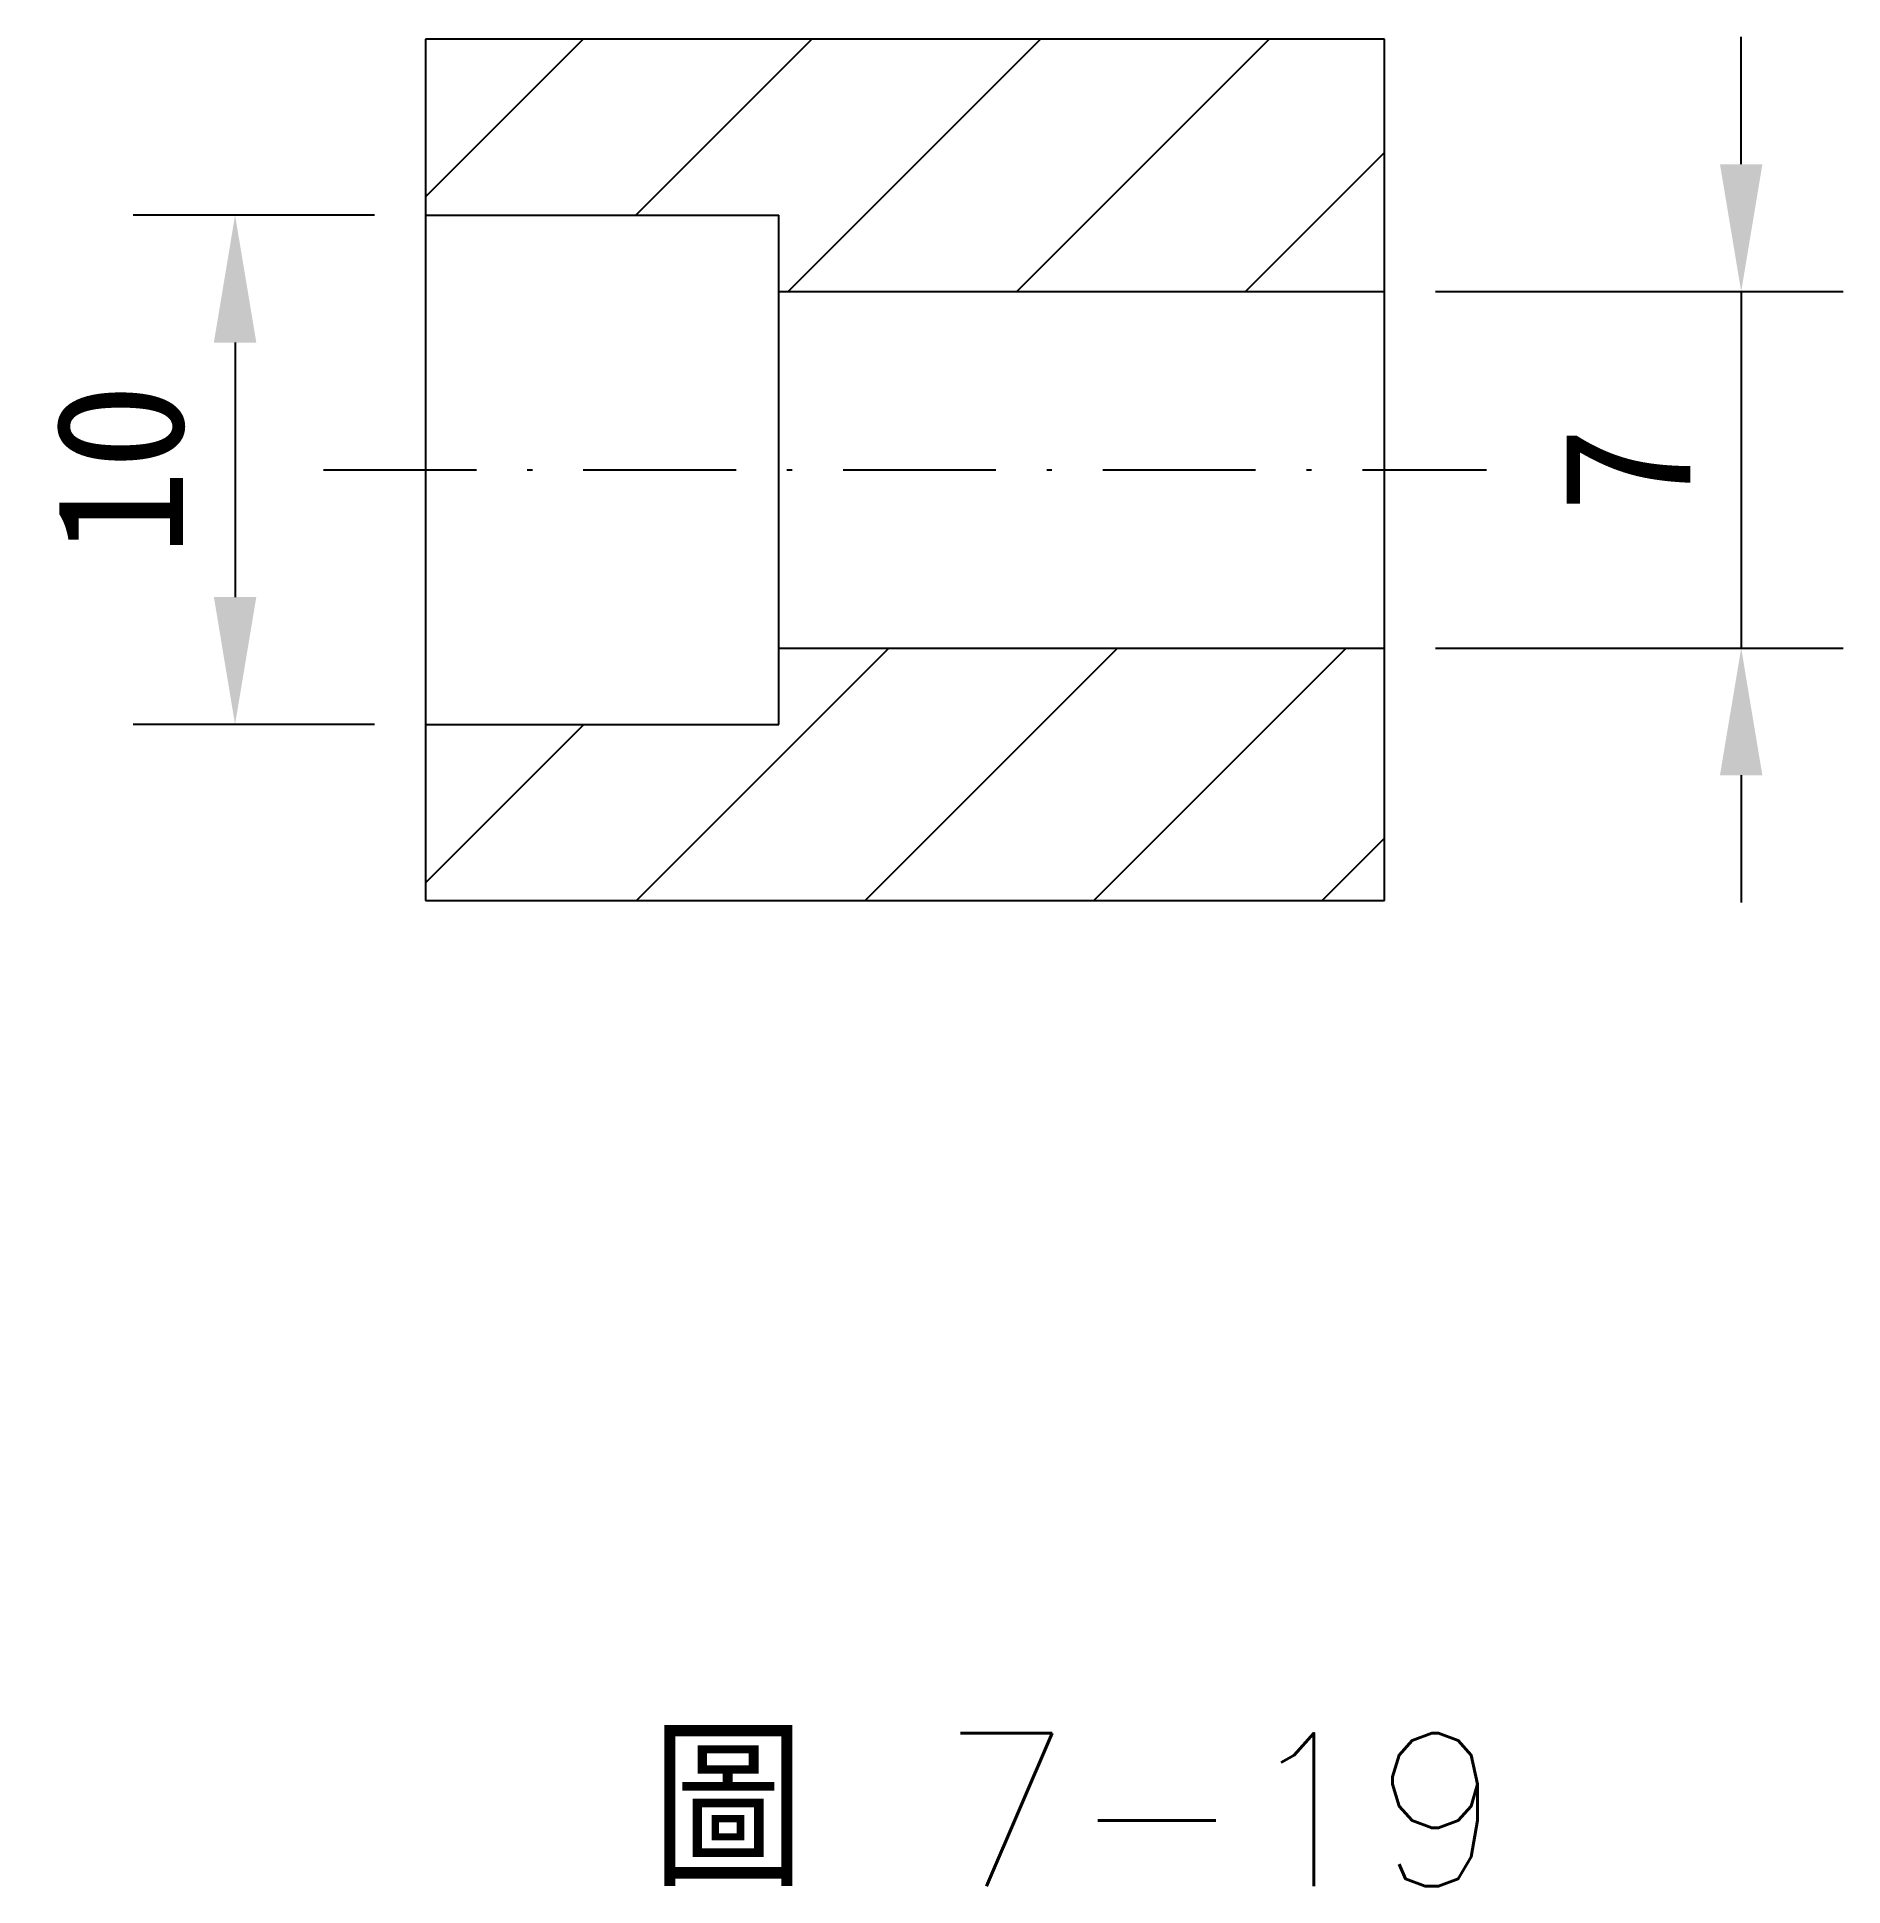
# Model space of a CAD drawing. Extents: x 193.6 to 229.1, y 135.2 to 171.5.
import ezdxf

# ---------------------------------------------------------------- set-up
doc = ezdxf.new("R2010")
doc.units = 0
doc.linetypes.add('CEN3', pattern=[5, 3, -1, 0, -1])
doc.layers.get('0').update_dxf_attribs({"color": 3, "linetype": 'CONTINUOUS'})
doc.layers.get('DEFPOINTS').update_dxf_attribs({"color": 3, "linetype": 'CONTINUOUS'})
doc.layers.add('CENT3', color=1, linetype='CEN3')
doc.layers.add('輪廓線', color=7, linetype='CONTINUOUS')
doc.styles.add('CNS1', font='txt.shx', dxfattribs={"height": 3, "bigfont": 'chineset.shx'})
doc.dimstyles.get("Standard").update_dxf_attribs({"dimscale": 0, "dimtxt": 2.5, "dimasz": 2.5, "dimexe": 2, "dimexo": 1, "dimgap": 1, "dimtad": 1, "dimdec": 4, "dimdsep": 46, "dimlunit": 6, "dimtxsty": 'Standard', "dimcen": 0, "dimclrd": 7, "dimclre": 7, "dimclrt": 7, "dimadec": 0, "dimazin": 0, "dimtfac": 1, "dimtdec": 4, "dimtmove": 0, "dimatfit": 3, "dimfxl": 1, "dimtolj": 1, "dimtzin": 0, "dimarcsym": 0})

# ---------------------------------------------------------------- blocks, each defined once
blk = doc.blocks.new('*D12')
at = {"color": 7, "lineweight": -2}
for p, q in [((200.24, 167.983), (195.501, 167.983)), ((197.501, 165.483), (197.501, 160.483)), ((200.24, 157.983), (195.501, 157.983))]:
    blk.add_line(p, q, dxfattribs=at)
at = {"color": 7}
for points in [[(197.085, 165.483), (197.918, 165.483), (197.501, 167.983)], [(197.085, 160.483), (197.918, 160.483), (197.501, 157.983)]]:
    blk.add_solid(points, dxfattribs=at)
at = {"layer": 'DEFPOINTS', "color": 0}
for p in [(201.24, 167.983), (197.501, 157.983), (201.24, 157.983)]:
    blk.add_point(p, dxfattribs=at)
at = {"color": 7, "insert": (195.251, 162.983), "char_height": 2.5, "attachment_point": 5, "rotation": 90}
blk.add_mtext('\\A1;10', dxfattribs=at)
blk = doc.blocks.new('*D13')
at = {"color": 7, "lineweight": -2}
for p, q in [((227.079, 168.983), (227.079, 171.483)), ((221.075, 166.483), (229.079, 166.483)), ((227.079, 166.483), (227.079, 159.483)), ((221.075, 159.483), (229.079, 159.483)), ((227.079, 156.983), (227.079, 154.483))]:
    blk.add_line(p, q, dxfattribs=at)
at = {"color": 7}
for points in [[(226.662, 168.983), (227.495, 168.983), (227.079, 166.483)], [(226.662, 156.983), (227.495, 156.983), (227.079, 159.483)]]:
    blk.add_solid(points, dxfattribs=at)
at = {"layer": 'DEFPOINTS', "color": 0}
for p in [(220.075, 166.483), (220.075, 159.483), (227.079, 159.483)]:
    blk.add_point(p, dxfattribs=at)
at = {"color": 7, "insert": (224.829, 162.983), "char_height": 2.5, "attachment_point": 5, "rotation": 90}
blk.add_mtext('\\A1;7', dxfattribs=at)

msp = doc.modelspace()

# ---------------------------------------------------------------- hatches: boundary and pattern name
h = msp.add_hatch()
h.set_pattern_fill('ANSI31', color=256, style=0)
h.set_pattern_definition([(45, (120.017, -56.5648), (-2.245064, 2.245064), [])])
h.paths.add_polyline_path([(220.075, 171.442), (201.24, 171.442), (201.24, 167.983), (208.178, 167.983), (208.178, 166.483), (220.075, 166.483)])
h.paths.add_polyline_path([(220.075, 159.483), (208.178, 159.483), (208.178, 157.983), (201.24, 157.983), (201.24, 154.524), (220.075, 154.524)])

# ---------------------------------------------------------------- linework, layer by layer
at = {"layer": 'CENT3'}
msp.add_line((199.24, 162.983), (222.075, 162.983), dxfattribs=at)
at = {"layer": '輪廓線'}
for p, q in [((220.075, 171.442), (201.24, 171.442)), ((201.24, 171.442), (201.24, 154.524)), ((220.075, 154.524), (220.075, 171.442)), ((201.24, 167.983), (208.178, 167.983)), ((208.178, 157.983), (208.178, 167.983)), ((208.178, 166.483), (220.075, 166.483)), ((208.178, 159.483), (220.075, 159.483)), ((201.24, 157.983), (208.178, 157.983)), ((201.24, 154.524), (220.075, 154.524))]:
    msp.add_line(p, q, dxfattribs=at)

# ---------------------------------------------------------------- texts
at = {"layer": '輪廓線', "style": 'CNS1'}
msp.add_text('圖 7-19', height=3, dxfattribs=at).set_placement((205.686, 135.169))

# ---------------------------------------------------------------- dimensions: what is measured, and where the dimension line sits
for base, p1, p2, picture, middle in [((227.079, 159.483), (220.075, 166.483), (220.075, 159.483), '*D13', (224.829, 162.983)), ((197.501, 157.983), (201.24, 167.983), (201.24, 157.983), '*D12', (195.251, 162.983))]:
    dim = msp.add_linear_dim(base=base, p1=p1, p2=p2, angle=90, dimstyle='Standard', override={"dimscale": 1, "dimdec": 2, "dimtdec": 2})
    dim.commit()
    dim.dimension.update_dxf_attribs({"geometry": picture, "text_midpoint": middle})

doc.saveas('drawing.dxf')
